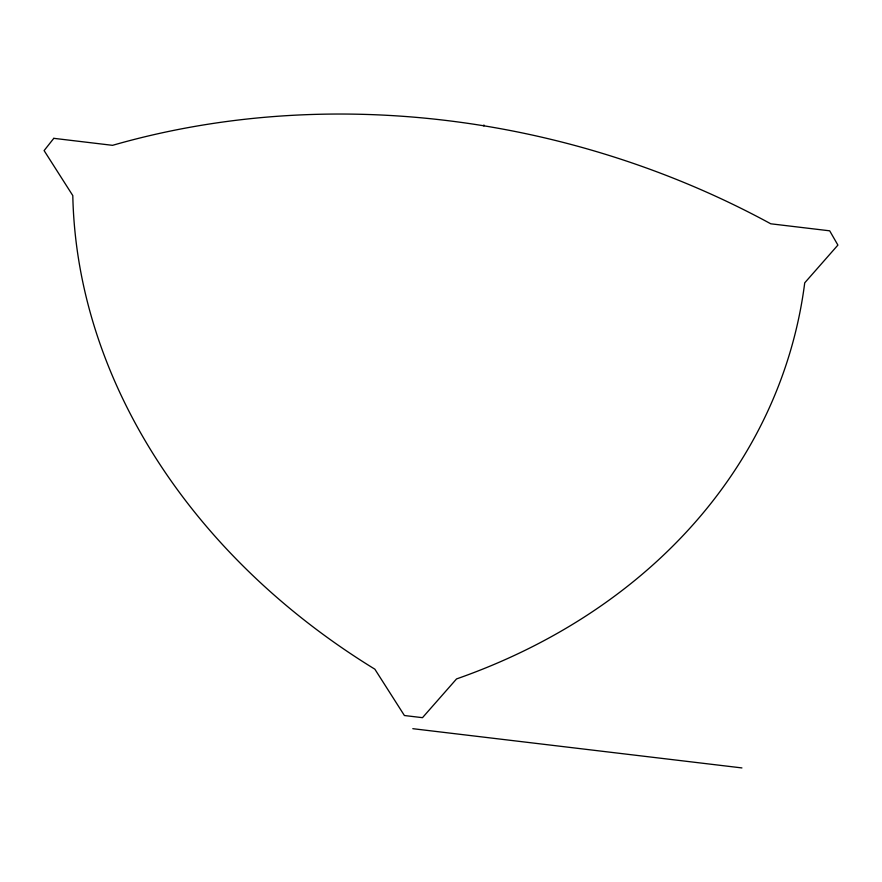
<?xml version="1.0" encoding="UTF-8"?>
<svg xmlns="http://www.w3.org/2000/svg" width="882" height="882" viewBox="0 0 882 882"><rect width="100%" height="100%" fill="white"/><g stroke="black" fill="none" stroke-linecap="round" stroke-linejoin="round"><path stroke-width="1.32" d="M483.854 125.972L483.909 124.957M412.809 728.686L741.927 767.924M53.802 138.331L44.1 150.601L72.798 195.584A661.478 537.855 14.3 0 0 374.85 669.173L404.408 715.523L422.489 717.672L456.556 678.919A661.489 537.866 14.3 0 0 804.726 282.835L837.9 245.097L829.686 230.819L770.769 223.796A744.221 605.129 14.3 0 0 112.543 145.332L53.802 138.331"/></g></svg>
